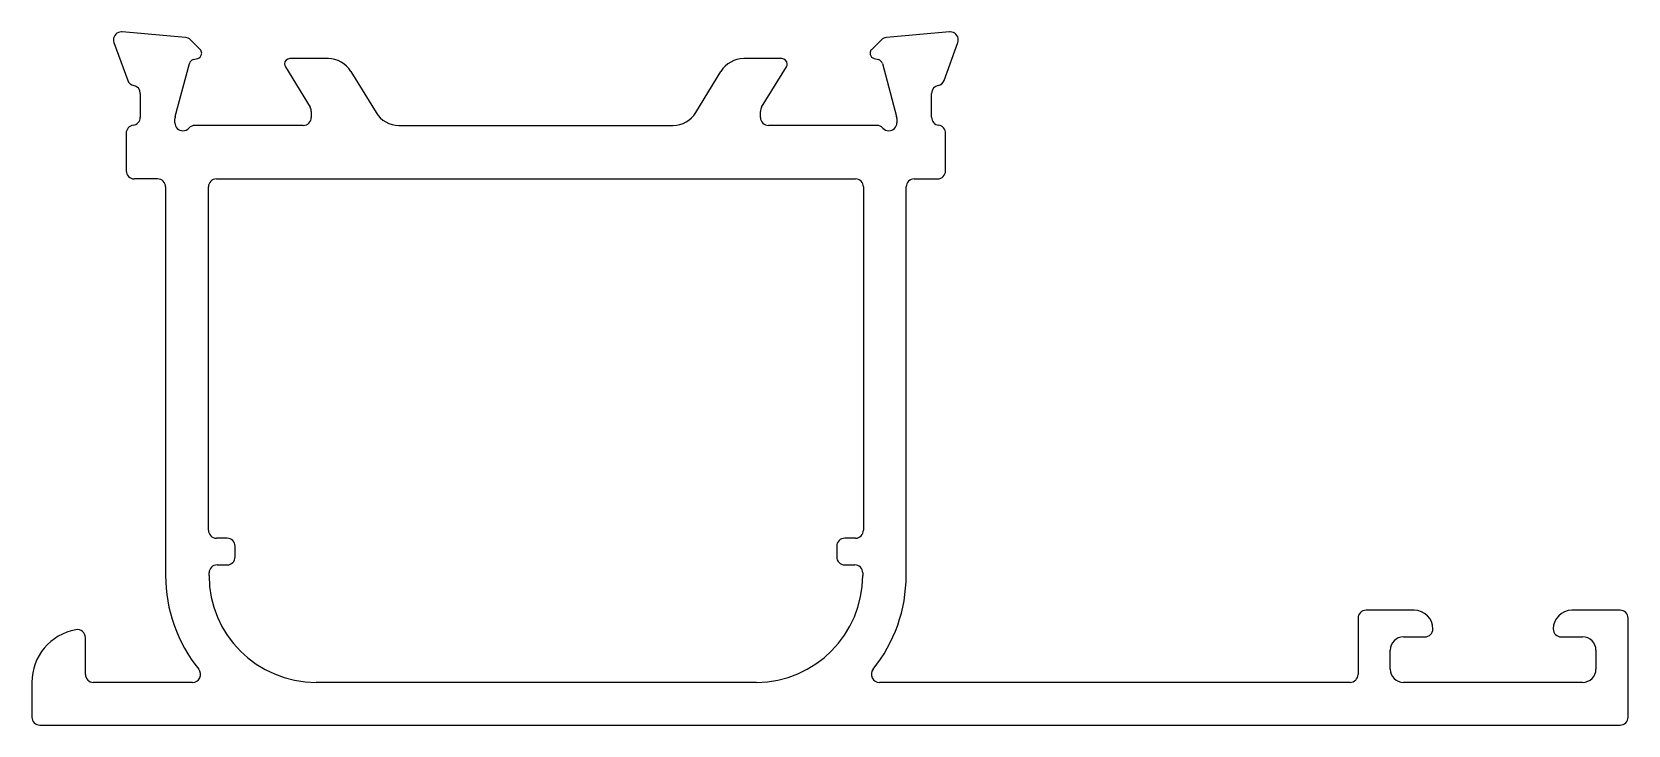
# Model space of a CAD drawing. Extents: x 870.2 to 929.9, y 450.3 to 476.3.
import ezdxf

# ---------------------------------------------------------------- set-up
doc = ezdxf.new("R2010")
doc.units = 0
doc.layers.add('INCE', color=11, linetype='CONTINUOUS')

msp = doc.modelspace()

# ---------------------------------------------------------------- linework, layer by layer
at = {"layer": 'INCE', "color": 0}
for p, q in [((873.232, 475.865), (873.746, 474.453)), ((875.906, 476.058), (873.541, 476.265)), ((876.456, 475.608), (876.092, 475.971)), ((901.937, 475.971), (901.573, 475.608)), ((904.488, 476.265), (902.123, 476.058)), ((904.283, 474.453), (904.797, 475.865)), ((876.197, 475.228), (876.366, 475.273)), ((881.24, 475.266), (879.814, 475.266)), ((898.214, 475.266), (896.789, 475.266)), ((901.663, 475.273), (901.832, 475.228)), ((875.525, 473.104), (876.056, 475.086)), ((879.644, 474.962), (880.57, 473.443)), ((882.093, 474.787), (883.034, 473.245)), ((894.994, 473.245), (895.935, 474.787)), ((897.458, 473.443), (898.385, 474.962)), ((901.973, 475.086), (902.504, 473.104)), ((874.214, 473.966), (874.214, 473.069)), ((903.814, 473.069), (903.814, 473.966)), ((875.514, 472.866), (875.514, 473.027)), ((880.614, 473.287), (880.614, 473.066)), ((897.414, 473.066), (897.414, 473.287)), ((902.514, 473.027), (902.514, 472.866)), ((873.69, 472.474), (873.69, 471.066)), ((880.314, 472.766), (876.262, 472.766)), ((883.888, 472.766), (894.141, 472.766)), ((901.767, 472.766), (897.714, 472.766)), ((904.339, 471.066), (904.339, 472.474)), ((874.864, 470.766), (873.99, 470.766)), ((875.164, 470.466), (875.164, 455.919)), ((876.764, 457.616), (876.764, 470.466)), ((877.064, 470.766), (900.964, 470.766)), ((901.264, 470.466), (901.264, 457.616)), ((902.864, 455.919), (902.864, 470.466)), ((903.164, 470.766), (904.039, 470.766)), ((877.464, 457.316), (877.064, 457.316)), ((900.964, 457.316), (900.564, 457.316)), ((877.764, 456.616), (877.764, 457.016)), ((900.264, 457.016), (900.264, 456.616)), ((877.09, 456.316), (877.464, 456.316)), ((900.564, 456.316), (900.939, 456.316)), ((876.79, 455.919), (876.79, 456.016)), ((901.239, 456.016), (901.239, 455.919)), ((919.764, 454.319), (919.764, 452.219)), ((921.864, 454.619), (920.064, 454.619)), ((929.564, 454.619), (927.764, 454.619)), ((929.864, 450.619), (929.864, 454.319)), ((872.164, 452.219), (872.164, 453.592)), ((921.464, 453.619), (922.264, 453.619)), ((927.364, 453.619), (928.164, 453.619)), ((920.964, 452.419), (920.964, 453.119)), ((928.664, 453.119), (928.664, 452.419)), ((870.164, 451.919), (870.164, 450.619)), ((876.169, 451.919), (872.464, 451.919)), ((897.264, 451.919), (880.79, 451.919)), ((919.464, 451.919), (901.86, 451.919)), ((928.164, 451.919), (921.464, 451.919)), ((870.464, 450.319), (878.187, 450.319)), ((878.187, 450.319), (929.564, 450.319))]:
    msp.add_line(p, q, dxfattribs=at)
for centre, radius, start, end in [((873.514, 475.966), 0.3, 90, 180), ((873.496, 475.963), 0.281, 179.33603, 200.28031), ((873.514, 475.966), 0.3, 85, 90), ((875.88, 475.759), 0.3, 45, 85), ((902.149, 475.759), 0.3, 95, 135), ((904.514, 475.966), 0.3, 90, 95), ((904.514, 475.966), 0.3, 0, 90), ((904.533, 475.963), 0.281, 339.71969, 0.66397), ((876.249, 475.035), 0.2, 105, 165), ((876.314, 475.466), 0.2, 285, 345), ((876.314, 475.466), 0.2, 360, 45), ((876.314, 475.466), 0.2, 345, 0), ((879.814, 475.066), 0.2, 90, 180), ((881.24, 474.266), 1, 31.39551, 90), ((896.789, 474.266), 1, 90, 148.60449), ((898.214, 475.066), 0.2, 0, 90), ((901.714, 475.466), 0.2, 135, 180), ((901.714, 475.466), 0.2, 180, 195), ((901.714, 475.466), 0.2, 195, 255), ((901.78, 475.035), 0.2, 15, 75), ((879.814, 475.066), 0.2, 180, 211.39551), ((898.214, 475.066), 0.2, 328.60449, 0), ((874.028, 474.555), 0.3, 200, 259.09572), ((873.914, 473.966), 0.3, 0, 79.09572), ((904.114, 473.966), 0.3, 100.90428, 180), ((904.001, 474.555), 0.3, 280.90428, 340), ((880.314, 473.287), 0.3, 0, 31.39551), ((897.714, 473.287), 0.3, 148.60449, 180), ((873.919, 473.065), 0.295, 276.4482, 0.80797), ((875.814, 473.027), 0.3, 165, 180), ((875.814, 472.866), 0.3, 180, 270), ((880.314, 473.066), 0.3, 270, 0), ((883.888, 473.766), 1, 211.39551, 270), ((894.141, 473.766), 1, 270, 328.60449), ((897.714, 473.066), 0.3, 180, 270), ((902.214, 472.866), 0.3, 270, 0), ((902.214, 473.027), 0.3, 0, 15), ((904.109, 473.065), 0.295, 179.15821, 263.58562), ((873.99, 472.474), 0.3, 97.25617, 180), ((875.814, 472.866), 0.3, 270, 318.18969), ((876.262, 472.466), 0.3, 90, 138.18969), ((901.767, 472.466), 0.3, 41.81031, 90), ((902.214, 472.866), 0.3, 221.81031, 270), ((904.039, 472.474), 0.3, 0, 82.74383), ((873.99, 471.066), 0.3, 180, 270), ((904.039, 471.066), 0.3, 270, 0), ((874.864, 470.466), 0.3, 360, 90), ((877.064, 470.466), 0.3, 90, 180), ((900.964, 470.466), 0.3, 0, 90), ((903.164, 470.466), 0.3, 90, 180), ((877.064, 457.616), 0.3, 180, 270), ((877.464, 457.016), 0.3, 0, 90), ((900.564, 457.016), 0.3, 90, 180), ((900.964, 457.616), 0.3, 270, 0), ((877.09, 456.016), 0.3, 90, 180), ((877.464, 456.616), 0.3, 270, 0), ((900.564, 456.616), 0.3, 180, 270), ((900.939, 456.016), 0.3, 0, 90), ((880.764, 455.919), 5.6, 180, 218.83786), ((880.79, 455.919), 4, 180, 270), ((897.239, 455.919), 4, 270.36428, 0), ((897.264, 455.919), 5.6, 321.16214, 0), ((920.064, 454.319), 0.3, 90, 180), ((921.864, 453.919), 0.7, 0, 90), ((927.764, 453.919), 0.7, 90, 180), ((929.564, 454.319), 0.3, 0, 90), ((872.156, 451.926), 1.992, 99.96266, 180.20159), ((871.864, 453.592), 0.3, 360, 100.16425), ((922.264, 453.919), 0.3, 270, 0), ((927.364, 453.919), 0.3, 180, 270), ((921.464, 453.119), 0.5, 90, 180), ((928.164, 453.119), 0.5, 0, 90), ((872.464, 452.219), 0.3, 180, 270), ((876.169, 452.219), 0.3, 270, 38.83786), ((901.86, 452.219), 0.3, 141.18439, 269.97775), ((919.464, 452.219), 0.3, 270, 0), ((921.464, 452.419), 0.5, 180, 270), ((928.164, 452.419), 0.5, 270, 0), ((870.464, 450.619), 0.3, 180, 270), ((929.564, 450.619), 0.3, 270, 0)]:
    msp.add_arc(centre, radius, start, end, dxfattribs=at)

doc.saveas('drawing.dxf')
